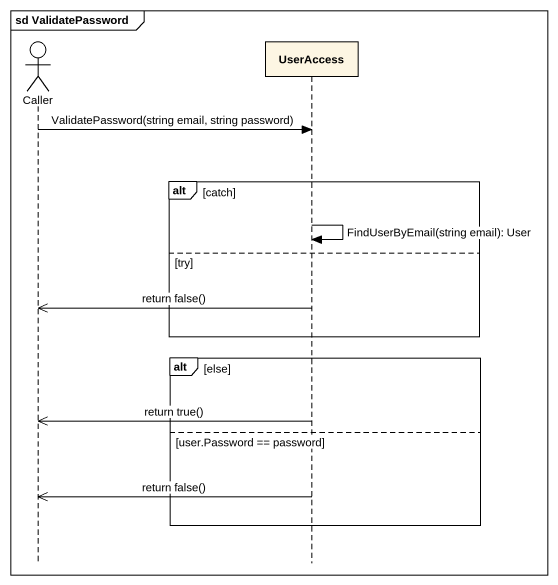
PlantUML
@startuml
mainframe sd ValidatePassword
hide footbox
actor Caller
participant UserAccess

Caller -> UserAccess : ValidatePassword(string email, string password)
alt catch
  UserAccess -> UserAccess : FindUserByEmail(string email): User
else try
  UserAccess ->> Caller : return false()
end
alt else
  UserAccess ->> Caller : return true()
else user.Password == password
  UserAccess ->> Caller : return false()
end
@enduml
